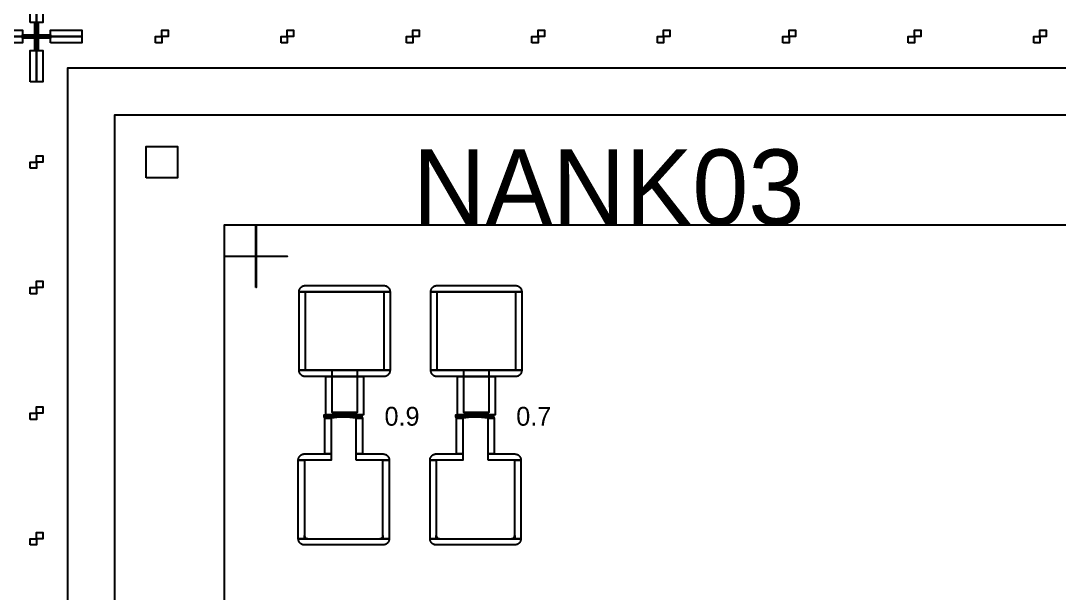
# Model space of a CAD drawing. Extents: x -50000 to 50000, y -50000 to 50000.
# Drawn here: x -14450 to -11138, y 34226 to 36050 of the extents above; entities that cross this region are included whole.
import ezdxf

# ---------------------------------------------------------------- set-up
doc = ezdxf.new("R2010")
doc.units = 0
for name, color, linetype in [('BASEMETAL', 3, 'CONTINUOUS'), ('FRAME', 14, 'CONTINUOUS'), ('LABEL1', 9, 'CONTINUOUS'), ('MARKERS', 8, 'CONTINUOUS'), ('SECONDLAYER', 7, 'CONTINUOUS'), ('XOR', 5, 'CONTINUOUS'), ('XOR3', 15, 'CONTINUOUS')]:
    doc.layers.add(name, color=color, linetype=linetype)

# ---------------------------------------------------------------- blocks, each defined once
blk = doc.blocks.new('CHIP_QSEARCH')
at = {"layer": 'BASEMETAL'}
for points in [[(737.5, 6286.5), (737.527, 6287.547), (737.61, 6288.591), (737.746, 6289.629), (737.937, 6290.658), (738.181, 6291.676), (738.479, 6292.68), (738.828, 6293.667), (739.229, 6294.635), (739.68, 6295.58), (740.179, 6296.5), (740.727, 6297.393), (741.32, 6298.256), (741.957, 6299.086), (742.637, 6299.883), (743.358, 6300.642), (744.117, 6301.363), (744.914, 6302.043), (745.744, 6302.68), (746.607, 6303.273), (747.5, 6303.821), (748.42, 6304.32), (749.365, 6304.771), (750.333, 6305.172), (751.32, 6305.521), (752.324, 6305.819), (753.342, 6306.063), (754.371, 6306.254), (755.409, 6306.39), (756.453, 6306.473), (757.5, 6306.5), (1007.5, 6306.5), (1008.547, 6306.473), (1009.591, 6306.39), (1010.629, 6306.254), (1011.658, 6306.063), (1012.676, 6305.819), (1013.68, 6305.521), (1014.667, 6305.172), (1015.635, 6304.771), (1016.58, 6304.32), (1017.5, 6303.821), (1018.393, 6303.273), (1019.256, 6302.68), (1020.086, 6302.043), (1020.883, 6301.363), (1021.642, 6300.642), (1022.363, 6299.883), (1023.043, 6299.086), (1023.68, 6298.256), (1024.273, 6297.393), (1024.821, 6296.5), (1025.32, 6295.58), (1025.771, 6294.635), (1026.172, 6293.667), (1026.521, 6292.68), (1026.819, 6291.676), (1027.063, 6290.658), (1027.254, 6289.629), (1027.39, 6288.591), (1027.473, 6287.547), (1027.5, 6286.5)], [(1157.5, 6286.5), (1157.527, 6287.547), (1157.61, 6288.591), (1157.746, 6289.629), (1157.937, 6290.658), (1158.181, 6291.676), (1158.479, 6292.68), (1158.828, 6293.667), (1159.229, 6294.635), (1159.68, 6295.58), (1160.179, 6296.5), (1160.727, 6297.393), (1161.32, 6298.256), (1161.957, 6299.086), (1162.637, 6299.883), (1163.358, 6300.642), (1164.117, 6301.363), (1164.914, 6302.043), (1165.744, 6302.68), (1166.607, 6303.273), (1167.5, 6303.821), (1168.42, 6304.32), (1169.365, 6304.771), (1170.333, 6305.172), (1171.32, 6305.521), (1172.324, 6305.819), (1173.342, 6306.063), (1174.371, 6306.254), (1175.409, 6306.39), (1176.453, 6306.473), (1177.5, 6306.5), (1427.5, 6306.5), (1428.547, 6306.473), (1429.591, 6306.39), (1430.629, 6306.254), (1431.658, 6306.063), (1432.676, 6305.819), (1433.68, 6305.521), (1434.667, 6305.172), (1435.635, 6304.771), (1436.58, 6304.32), (1437.5, 6303.821), (1438.393, 6303.273), (1439.256, 6302.68), (1440.086, 6302.043), (1440.883, 6301.363), (1441.642, 6300.642), (1442.363, 6299.883), (1443.043, 6299.086), (1443.68, 6298.256), (1444.273, 6297.393), (1444.821, 6296.5), (1445.32, 6295.58), (1445.771, 6294.635), (1446.172, 6293.667), (1446.521, 6292.68), (1446.819, 6291.676), (1447.063, 6290.658), (1447.254, 6289.629), (1447.39, 6288.591), (1447.473, 6287.547), (1447.5, 6286.5)], [(737.5, 6036.5), (737.5, 6286.5), (1027.5, 6286.5), (1027.5, 6036.5)], [(1157.5, 6036.5), (1157.5, 6286.5), (1447.5, 6286.5), (1447.5, 6036.5)], [(757.5, 6016.5), (756.453, 6016.527), (755.409, 6016.61), (754.371, 6016.746), (753.342, 6016.937), (752.324, 6017.181), (751.32, 6017.479), (750.333, 6017.828), (749.365, 6018.229), (748.42, 6018.68), (747.5, 6019.179), (746.607, 6019.727), (745.744, 6020.32), (744.914, 6020.957), (744.117, 6021.637), (743.358, 6022.358), (742.637, 6023.117), (741.957, 6023.914), (741.32, 6024.744), (740.727, 6025.607), (740.179, 6026.5), (739.68, 6027.42), (739.229, 6028.365), (738.828, 6029.333), (738.479, 6030.32), (738.181, 6031.324), (737.937, 6032.342), (737.746, 6033.371), (737.61, 6034.409), (737.527, 6035.453), (737.5, 6036.5), (1027.5, 6036.5), (1027.473, 6035.453), (1027.39, 6034.409), (1027.254, 6033.371), (1027.063, 6032.342), (1026.819, 6031.324), (1026.521, 6030.32), (1026.172, 6029.333), (1025.771, 6028.365), (1025.32, 6027.42), (1024.821, 6026.5), (1024.273, 6025.607), (1023.68, 6024.744), (1023.043, 6023.914), (1022.363, 6023.117), (1021.642, 6022.358), (1020.883, 6021.637), (1020.086, 6020.957), (1019.256, 6020.32), (1018.393, 6019.727), (1017.5, 6019.179), (1016.58, 6018.68), (1015.635, 6018.229), (1014.667, 6017.828), (1013.68, 6017.479), (1012.676, 6017.181), (1011.658, 6016.937), (1010.629, 6016.746), (1009.591, 6016.61), (1008.547, 6016.527), (1007.5, 6016.5)], [(1177.5, 6016.5), (1176.453, 6016.527), (1175.409, 6016.61), (1174.371, 6016.746), (1173.342, 6016.937), (1172.324, 6017.181), (1171.32, 6017.479), (1170.333, 6017.828), (1169.365, 6018.229), (1168.42, 6018.68), (1167.5, 6019.179), (1166.607, 6019.727), (1165.744, 6020.32), (1164.914, 6020.957), (1164.117, 6021.637), (1163.358, 6022.358), (1162.637, 6023.117), (1161.957, 6023.914), (1161.32, 6024.744), (1160.727, 6025.607), (1160.179, 6026.5), (1159.68, 6027.42), (1159.229, 6028.365), (1158.828, 6029.333), (1158.479, 6030.32), (1158.181, 6031.324), (1157.937, 6032.342), (1157.746, 6033.371), (1157.61, 6034.409), (1157.527, 6035.453), (1157.5, 6036.5), (1447.5, 6036.5), (1447.473, 6035.453), (1447.39, 6034.409), (1447.254, 6033.371), (1447.063, 6032.342), (1446.819, 6031.324), (1446.521, 6030.32), (1446.172, 6029.333), (1445.771, 6028.365), (1445.32, 6027.42), (1444.821, 6026.5), (1444.273, 6025.607), (1443.68, 6024.744), (1443.043, 6023.914), (1442.363, 6023.117), (1441.642, 6022.358), (1440.883, 6021.637), (1440.086, 6020.957), (1439.256, 6020.32), (1438.393, 6019.727), (1437.5, 6019.179), (1436.58, 6018.68), (1435.635, 6018.229), (1434.667, 6017.828), (1433.68, 6017.479), (1432.676, 6017.181), (1431.658, 6016.937), (1430.629, 6016.746), (1429.591, 6016.61), (1428.547, 6016.527), (1427.5, 6016.5)], [(822.5, 5894.5), (822.5, 6016.5), (942.5, 6016.5), (942.5, 5894.5)], [(1242.5, 5894.5), (1242.5, 6016.5), (1362.5, 6016.5), (1362.5, 5894.5)], [(817.5, 5888), (817.5, 5894.5), (877.05, 5894.5), (877.05, 5888)], [(877.95, 5888), (877.95, 5894.5), (937.5, 5894.5), (937.5, 5888)], [(1237.5, 5888), (1237.5, 5894.5), (1297.15, 5894.5), (1297.15, 5888)], [(1297.85, 5888), (1297.85, 5894.5), (1357.5, 5894.5), (1357.5, 5888)], [(820, 5884), (817.5, 5888), (877.05, 5888), (840, 5884)], [(820, 5770), (820, 5884), (840, 5884), (840, 5770)], [(920, 5884), (877.95, 5888), (937.5, 5888), (940, 5884)], [(920, 5770), (920, 5884), (940, 5884), (940, 5770)], [(1240, 5884), (1237.5, 5888), (1297.15, 5888), (1260, 5884)], [(1240, 5770), (1240, 5884), (1260, 5884), (1260, 5770)], [(1340, 5884), (1297.85, 5888), (1357.5, 5888), (1360, 5884)], [(1340, 5770), (1340, 5884), (1360, 5884), (1360, 5770)], [(735, 5750), (735.027, 5751.047), (735.11, 5752.091), (735.246, 5753.129), (735.437, 5754.158), (735.681, 5755.176), (735.979, 5756.18), (736.328, 5757.167), (736.729, 5758.135), (737.18, 5759.08), (737.679, 5760), (738.227, 5760.893), (738.82, 5761.756), (739.457, 5762.586), (740.137, 5763.383), (740.858, 5764.142), (741.617, 5764.863), (742.414, 5765.543), (743.244, 5766.18), (744.107, 5766.773), (745, 5767.321), (745.92, 5767.82), (746.865, 5768.271), (747.833, 5768.672), (748.82, 5769.021), (749.824, 5769.319), (750.842, 5769.563), (751.871, 5769.754), (752.909, 5769.89), (753.953, 5769.973), (755, 5770), (840, 5770), (840, 5750)], [(920, 5750), (920, 5770), (1005, 5770), (1006.047, 5769.973), (1007.091, 5769.89), (1008.129, 5769.754), (1009.158, 5769.563), (1010.176, 5769.319), (1011.18, 5769.021), (1012.167, 5768.672), (1013.135, 5768.271), (1014.08, 5767.82), (1015, 5767.321), (1015.893, 5766.773), (1016.756, 5766.18), (1017.586, 5765.543), (1018.383, 5764.863), (1019.142, 5764.142), (1019.863, 5763.383), (1020.543, 5762.586), (1021.18, 5761.756), (1021.773, 5760.893), (1022.321, 5760), (1022.82, 5759.08), (1023.271, 5758.135), (1023.672, 5757.167), (1024.021, 5756.18), (1024.319, 5755.176), (1024.563, 5754.158), (1024.754, 5753.129), (1024.89, 5752.091), (1024.973, 5751.047), (1025, 5750)], [(1155, 5750), (1155.027, 5751.047), (1155.11, 5752.091), (1155.246, 5753.129), (1155.437, 5754.158), (1155.681, 5755.176), (1155.979, 5756.18), (1156.328, 5757.167), (1156.729, 5758.135), (1157.18, 5759.08), (1157.679, 5760), (1158.227, 5760.893), (1158.82, 5761.756), (1159.457, 5762.586), (1160.137, 5763.383), (1160.858, 5764.142), (1161.617, 5764.863), (1162.414, 5765.543), (1163.244, 5766.18), (1164.107, 5766.773), (1165, 5767.321), (1165.92, 5767.82), (1166.865, 5768.271), (1167.833, 5768.672), (1168.82, 5769.021), (1169.824, 5769.319), (1170.842, 5769.563), (1171.871, 5769.754), (1172.909, 5769.89), (1173.953, 5769.973), (1175, 5770), (1260, 5770), (1260, 5750)], [(1340, 5750), (1340, 5770), (1425, 5770), (1426.047, 5769.973), (1427.091, 5769.89), (1428.129, 5769.754), (1429.158, 5769.563), (1430.176, 5769.319), (1431.18, 5769.021), (1432.167, 5768.672), (1433.135, 5768.271), (1434.08, 5767.82), (1435, 5767.321), (1435.893, 5766.773), (1436.756, 5766.18), (1437.586, 5765.543), (1438.383, 5764.863), (1439.142, 5764.142), (1439.863, 5763.383), (1440.543, 5762.586), (1441.18, 5761.756), (1441.773, 5760.893), (1442.321, 5760), (1442.82, 5759.08), (1443.271, 5758.135), (1443.672, 5757.167), (1444.021, 5756.18), (1444.319, 5755.176), (1444.563, 5754.158), (1444.754, 5753.129), (1444.89, 5752.091), (1444.973, 5751.047), (1445, 5750)], [(735, 5500), (735, 5750), (755, 5750), (755, 5500)], [(1005, 5500), (1005, 5750), (1025, 5750), (1025, 5500)], [(1155, 5500), (1155, 5750), (1175, 5750), (1175, 5500)], [(1425, 5500), (1425, 5750), (1445, 5750), (1445, 5500)], [(755, 5480), (753.953, 5480.027), (752.909, 5480.11), (751.871, 5480.246), (750.842, 5480.437), (749.824, 5480.681), (748.82, 5480.979), (747.833, 5481.328), (746.865, 5481.729), (745.92, 5482.18), (745, 5482.679), (744.107, 5483.227), (743.244, 5483.82), (742.414, 5484.457), (741.617, 5485.137), (740.858, 5485.858), (740.137, 5486.617), (739.457, 5487.414), (738.82, 5488.244), (738.227, 5489.107), (737.679, 5490), (737.18, 5490.92), (736.729, 5491.865), (736.328, 5492.833), (735.979, 5493.82), (735.681, 5494.824), (735.437, 5495.842), (735.246, 5496.871), (735.11, 5497.909), (735.027, 5498.953), (735, 5500), (1025, 5500), (1024.973, 5498.953), (1024.89, 5497.909), (1024.754, 5496.871), (1024.563, 5495.842), (1024.319, 5494.824), (1024.021, 5493.82), (1023.672, 5492.833), (1023.271, 5491.865), (1022.82, 5490.92), (1022.321, 5490), (1021.773, 5489.107), (1021.18, 5488.244), (1020.543, 5487.414), (1019.863, 5486.617), (1019.142, 5485.858), (1018.383, 5485.137), (1017.586, 5484.457), (1016.756, 5483.82), (1015.893, 5483.227), (1015, 5482.679), (1014.08, 5482.18), (1013.135, 5481.729), (1012.167, 5481.328), (1011.18, 5480.979), (1010.176, 5480.681), (1009.158, 5480.437), (1008.129, 5480.246), (1007.091, 5480.11), (1006.047, 5480.027), (1005, 5480)], [(755, 5500), (755, 5510), (755.055, 5508.955), (755.219, 5507.921), (755.489, 5506.91), (755.865, 5505.933), (756.34, 5505), (756.91, 5504.122), (757.569, 5503.309), (758.309, 5502.569), (759.122, 5501.91), (760, 5501.34), (760.933, 5500.865), (761.91, 5500.489), (762.921, 5500.219), (763.955, 5500.055), (765, 5500)], [(995, 5500), (996.045, 5500.055), (997.079, 5500.219), (998.09, 5500.489), (999.067, 5500.865), (1000, 5501.34), (1000.878, 5501.91), (1001.691, 5502.569), (1002.431, 5503.309), (1003.09, 5504.122), (1003.66, 5505), (1004.135, 5505.933), (1004.511, 5506.91), (1004.781, 5507.921), (1004.945, 5508.955), (1005, 5510), (1005, 5500)], [(1175, 5480), (1173.953, 5480.027), (1172.909, 5480.11), (1171.871, 5480.246), (1170.842, 5480.437), (1169.824, 5480.681), (1168.82, 5480.979), (1167.833, 5481.328), (1166.865, 5481.729), (1165.92, 5482.18), (1165, 5482.679), (1164.107, 5483.227), (1163.244, 5483.82), (1162.414, 5484.457), (1161.617, 5485.137), (1160.858, 5485.858), (1160.137, 5486.617), (1159.457, 5487.414), (1158.82, 5488.244), (1158.227, 5489.107), (1157.679, 5490), (1157.18, 5490.92), (1156.729, 5491.865), (1156.328, 5492.833), (1155.979, 5493.82), (1155.681, 5494.824), (1155.437, 5495.842), (1155.246, 5496.871), (1155.11, 5497.909), (1155.027, 5498.953), (1155, 5500), (1445, 5500), (1444.973, 5498.953), (1444.89, 5497.909), (1444.754, 5496.871), (1444.563, 5495.842), (1444.319, 5494.824), (1444.021, 5493.82), (1443.672, 5492.833), (1443.271, 5491.865), (1442.82, 5490.92), (1442.321, 5490), (1441.773, 5489.107), (1441.18, 5488.244), (1440.543, 5487.414), (1439.863, 5486.617), (1439.142, 5485.858), (1438.383, 5485.137), (1437.586, 5484.457), (1436.756, 5483.82), (1435.893, 5483.227), (1435, 5482.679), (1434.08, 5482.18), (1433.135, 5481.729), (1432.167, 5481.328), (1431.18, 5480.979), (1430.176, 5480.681), (1429.158, 5480.437), (1428.129, 5480.246), (1427.091, 5480.11), (1426.047, 5480.027), (1425, 5480)], [(1175, 5500), (1175, 5510), (1175.055, 5508.955), (1175.219, 5507.921), (1175.489, 5506.91), (1175.865, 5505.933), (1176.34, 5505), (1176.91, 5504.122), (1177.569, 5503.309), (1178.309, 5502.569), (1179.122, 5501.91), (1180, 5501.34), (1180.933, 5500.865), (1181.91, 5500.489), (1182.921, 5500.219), (1183.955, 5500.055), (1185, 5500)], [(1415, 5500), (1416.045, 5500.055), (1417.079, 5500.219), (1418.09, 5500.489), (1419.067, 5500.865), (1420, 5501.34), (1420.878, 5501.91), (1421.691, 5502.569), (1422.431, 5503.309), (1423.09, 5504.122), (1423.66, 5505), (1424.135, 5505.933), (1424.511, 5506.91), (1424.781, 5507.921), (1424.945, 5508.955), (1425, 5510), (1425, 5500)]]:
    blk.add_lwpolyline(points, close=True, dxfattribs=at)
at = {"layer": 'FRAME'}
for points in [[(0, 0), (0, 7000), (7000, 7000), (7000, 0)], [(500, 500), (500, 6500), (6500, 6500), (6500, 500)]]:
    blk.add_lwpolyline(points, close=True, dxfattribs=at)
at = {"layer": 'MARKERS'}
for points in [[(599.5, 6400.5), (599.5, 6500), (600.5, 6500), (600.5, 6400.5)], [(500, 6399.5), (500, 6400.5), (700, 6400.5), (700, 6399.5)], [(599.5, 6300), (599.5, 6399.5), (600.5, 6399.5), (600.5, 6300)]]:
    blk.add_lwpolyline(points, close=True, dxfattribs=at)
at = {"layer": 'SECONDLAYER'}
for points in [[(250, 6650), (250, 6750), (350, 6750), (350, 6650)], [(757.5, 6036.5), (757.5, 6286.5), (1007.5, 6286.5), (1007.5, 6036.5)], [(1177.5, 6036.5), (1177.5, 6286.5), (1427.5, 6286.5), (1427.5, 6036.5)], [(842.5, 5902.5), (842.5, 6036.5), (922.5, 6036.5), (922.5, 5902.5)], [(1262.5, 5902.5), (1262.5, 6036.5), (1342.5, 6036.5), (1342.5, 5902.5)], [(880.5, 5898.5), (842.5, 5902.5), (922.5, 5902.5), (884.5, 5898.5)], [(880.5, 5892), (880.5, 5898.5), (884.5, 5898.5), (884.5, 5892)], [(1300.5, 5898.5), (1262.5, 5902.5), (1342.5, 5902.5), (1304.5, 5898.5)], [(1300.5, 5892), (1300.5, 5898.5), (1304.5, 5898.5), (1304.5, 5892)], [(874.6, 5892), (874.6, 5892.9), (877.05, 5892.9), (877.05, 5892)], [(877.05, 5892), (877.05, 5892.9), (877.95, 5892.9), (877.95, 5892)], [(877.95, 5892), (877.95, 5892.9), (880.5, 5892.9), (880.5, 5892)], [(1294.8, 5892), (1294.8, 5892.7), (1297.15, 5892.7), (1297.15, 5892)], [(1297.15, 5892), (1297.15, 5892.7), (1297.85, 5892.7), (1297.85, 5892)], [(1297.85, 5892), (1297.85, 5892.7), (1300.5, 5892.7), (1300.5, 5892)]]:
    blk.add_lwpolyline(points, close=True, dxfattribs=at)
at = {"layer": 'XOR3'}
blk.add_lwpolyline([(150, 150), (150, 6850), (6850, 6850), (6850, 150)], close=True, dxfattribs=at)
at = {"layer": 'MARKERS'}
for s, p in [('0.9', (1010, 5860)), ('0.7', (1430, 5860))]:
    blk.add_text(s, height=60, dxfattribs=at).set_placement(p)
blk = doc.blocks.new('DICINGBORDER')
at = {"layer": 'XOR'}
for points in [[(0, 7195), (0, 7200), (45, 7200), (45, 7195)], [(0, 7155), (0, 7195), (5, 7195), (5, 7155)], [(45, 7180), (45, 7200), (145, 7200), (145, 7180)], [(380, 7180), (380, 7200), (400, 7200), (400, 7180)], [(780, 7180), (780, 7200), (800, 7200), (800, 7180)], [(1180, 7180), (1180, 7200), (1200, 7200), (1200, 7180)], [(1580, 7180), (1580, 7200), (1600, 7200), (1600, 7180)], [(1980, 7180), (1980, 7200), (2000, 7200), (2000, 7180)], [(2380, 7180), (2380, 7200), (2400, 7200), (2400, 7180)], [(2780, 7180), (2780, 7200), (2800, 7200), (2800, 7180)], [(3180, 7180), (3180, 7200), (3200, 7200), (3200, 7180)], [(7055, 7180), (7055, 7200), (7155, 7200), (7155, 7180)], [(7155, 7195), (7155, 7200), (7200, 7200), (7200, 7195)], [(7195, 7155), (7195, 7195), (7200, 7195), (7200, 7155)], [(0, 7055), (0, 7155), (20, 7155), (20, 7055)], [(7180, 7055), (7180, 7155), (7200, 7155), (7200, 7055)], [(0, 6800), (0, 6820), (20, 6820), (20, 6800)], [(7180, 6780), (7180, 6800), (7200, 6800), (7200, 6780)], [(0, 6400), (0, 6420), (20, 6420), (20, 6400)], [(7180, 6380), (7180, 6400), (7200, 6400), (7200, 6380)], [(0, 6000), (0, 6020), (20, 6020), (20, 6000)], [(7180, 5980), (7180, 6000), (7200, 6000), (7200, 5980)], [(0, 5600), (0, 5620), (20, 5620), (20, 5600)], [(7180, 5580), (7180, 5600), (7200, 5600), (7200, 5580)], [(0, 45), (0, 145), (20, 145), (20, 45)], [(7180, 45), (7180, 145), (7200, 145), (7200, 45)], [(0, 5), (0, 45), (5, 45), (5, 5)], [(7195, 5), (7195, 45), (7200, 45), (7200, 5)], [(0, 0), (0, 5), (45, 5), (45, 0)], [(45, 0), (45, 20), (145, 20), (145, 0)], [(400, 0), (400, 20), (420, 20), (420, 0)], [(800, 0), (800, 20), (820, 20), (820, 0)], [(1200, 0), (1200, 20), (1220, 20), (1220, 0)], [(1600, 0), (1600, 20), (1620, 20), (1620, 0)], [(2000, 0), (2000, 20), (2020, 20), (2020, 0)], [(2400, 0), (2400, 20), (2420, 20), (2420, 0)], [(2800, 0), (2800, 20), (2820, 20), (2820, 0)], [(3200, 0), (3200, 20), (3220, 20), (3220, 0)], [(7055, 0), (7055, 20), (7155, 20), (7155, 0)], [(7155, 0), (7155, 5), (7200, 5), (7200, 0)]]:
    blk.add_lwpolyline(points, close=True, dxfattribs=at)

msp = doc.modelspace()

# ---------------------------------------------------------------- linework, layer by layer
at = {"layer": 'FRAME'}
for radius in [50000, 49000]:
    msp.add_circle((0, 0), radius, dxfattribs=at)

# ---------------------------------------------------------------- block references
for name, p in [('DICINGBORDER', (-21600, 36000)), ('DICINGBORDER', (-14400, 36000)), ('DICINGBORDER', (-21600, 28800)), ('DICINGBORDER', (-14400, 28800)), ('CHIP_QSEARCH', (-14300, 28900))]:
    msp.add_blockref(name, p)

# ---------------------------------------------------------------- texts
at = {"layer": 'LABEL1'}
msp.add_text('NANK03', height=240, dxfattribs=at).set_placement((-13200, 35400))

doc.saveas('drawing.dxf')
